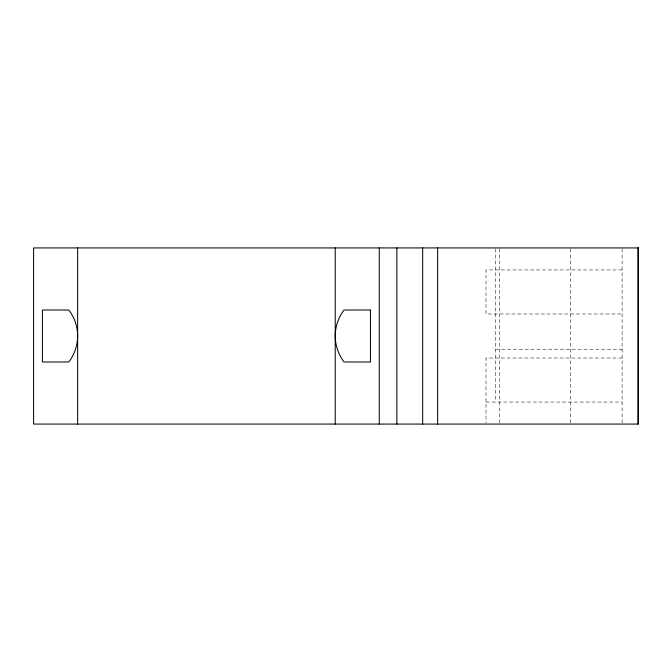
<?xml version="1.0" encoding="UTF-8"?>
<svg xmlns="http://www.w3.org/2000/svg" width="672" height="672" viewBox="0 0 672 672"><rect width="100%" height="100%" fill="white"/><g stroke="black" fill="none" stroke-linecap="round" stroke-linejoin="round"><path stroke-width="0.5" stroke-dasharray="3.36 2.52" d="M622.112 269.951L486.007 269.951L486.007 313.984L622.112 313.984M495.617 349.213L622.112 349.213M622.112 358.016L486.007 358.016L486.007 423.016M486.007 402.049L622.112 402.049M622.112 248.984L622.112 423.016M570.646 248.984L570.646 423.016M499.75 248.984L499.75 423.016M495.617 248.984L495.617 402.049"/><path stroke-width="1.01" d="M637.938 247.934L637.938 424.066M437.623 247.934L437.623 424.066M422.663 247.934L422.663 424.066M396.875 247.934L396.875 424.066M379.26 247.934L379.26 424.066M335.227 247.934L335.227 424.066M77.633 247.934L77.633 424.066M77.633 336C77.599 345.324 74.466 354.556 68.83 361.981L42.403 361.981L42.403 310.019L68.83 310.019A42.722 42.722 0 0 1 77.633 336M638.4 247.934L33.6 247.934L33.6 424.066L638.4 424.066L638.4 247.934M370.457 310.019L344.039 310.019A42.722 42.722 0 0 0 335.227 336C335.269 345.324 338.394 354.556 344.039 361.981L370.457 361.981L370.457 310.019"/></g></svg>
